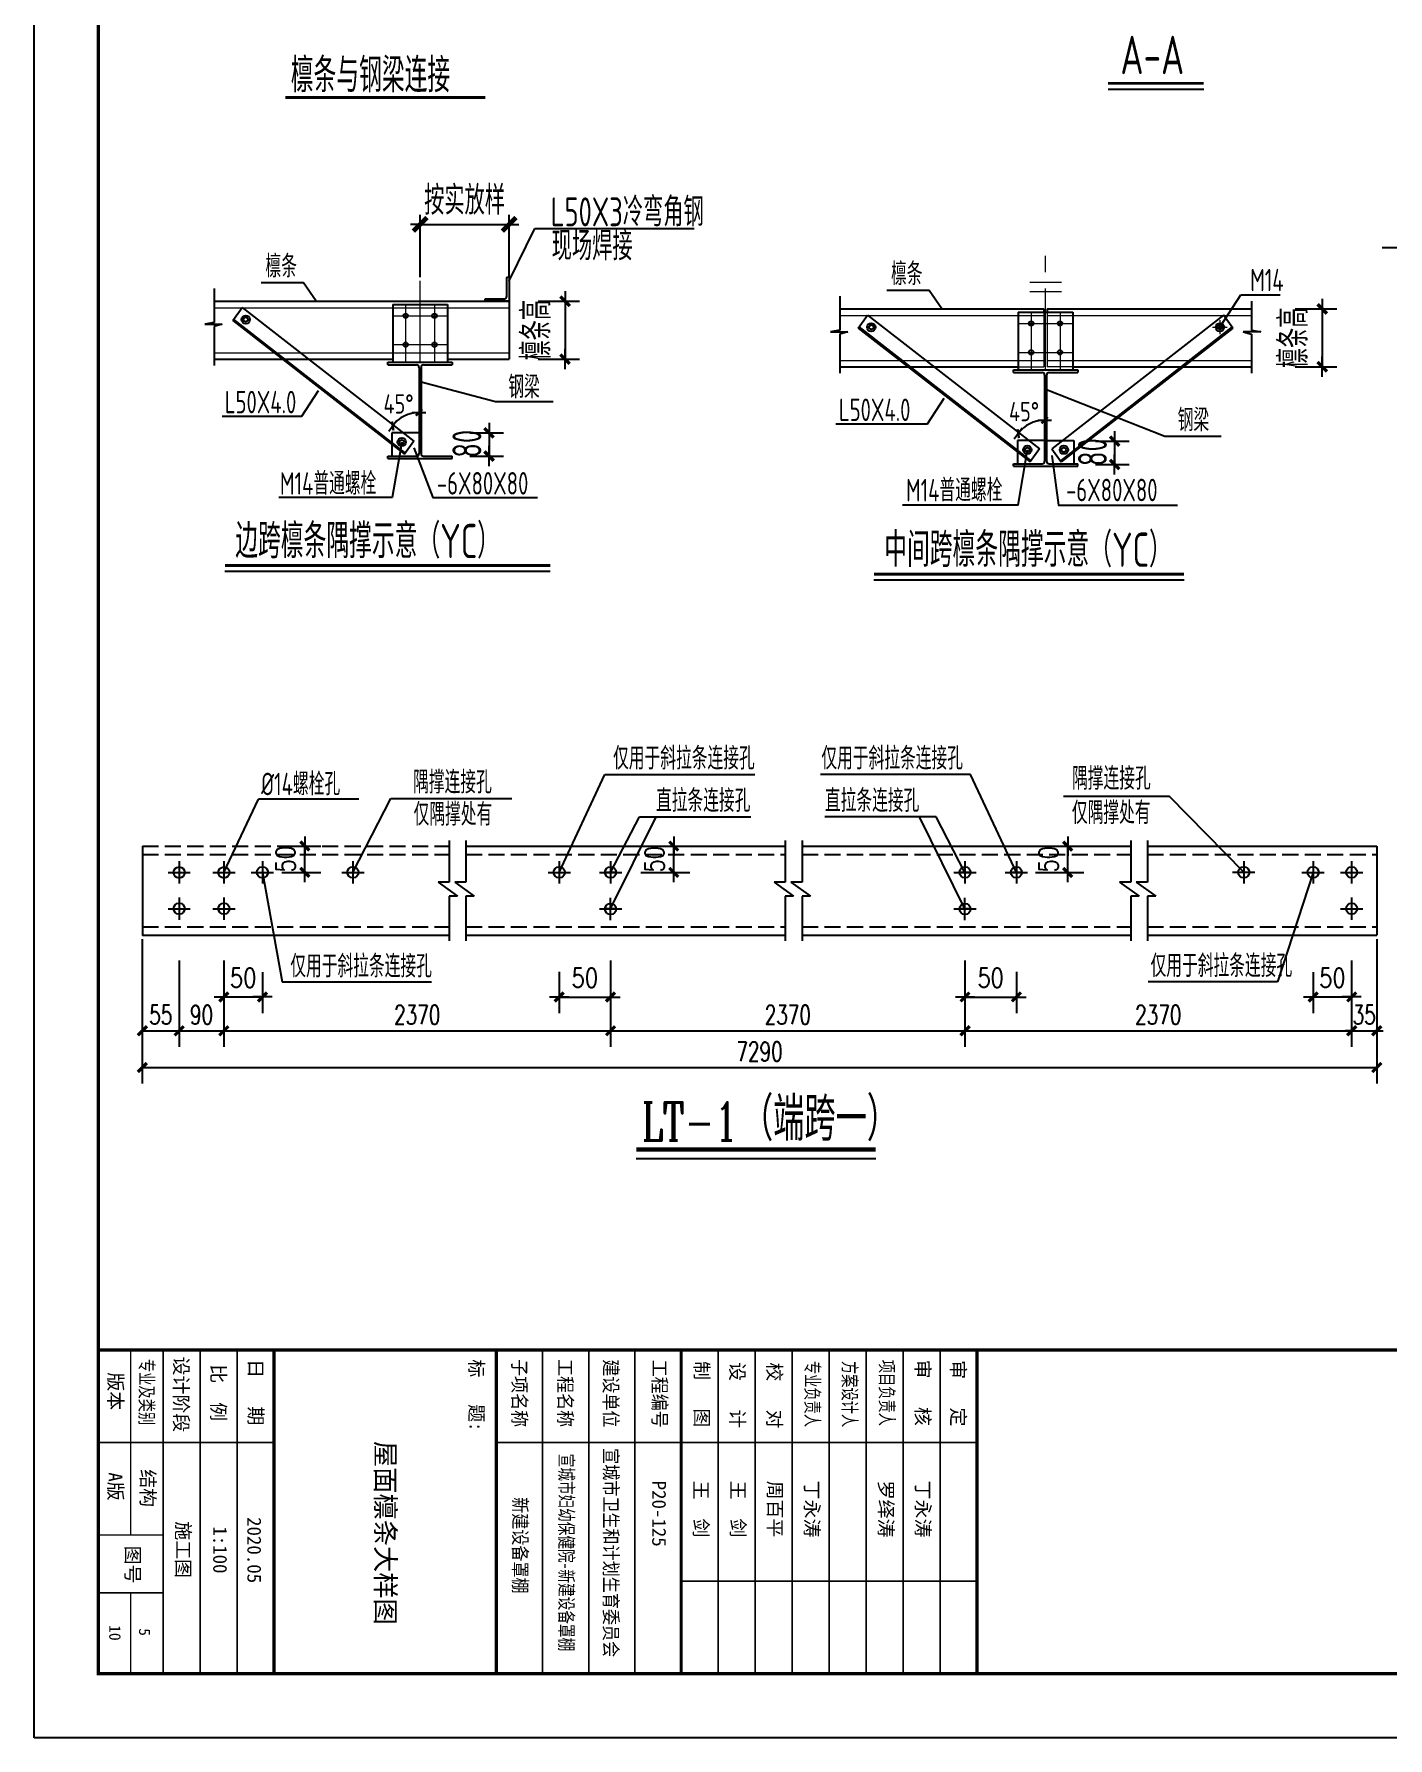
# Model space of a CAD drawing. Extents: x -321761 to 1215725, y 241863 to 438812.
# Drawn here: x 938725 to 959807, y 241863 to 268394 of the extents above; entities that cross this region are included whole.
import ezdxf
from ezdxf.enums import TextEntityAlignment as Align

# ---------------------------------------------------------------- set-up
doc = ezdxf.new("R2010")
doc.units = 0
doc.header["$LTSCALE"] = 1000
for name, pattern in [('CENTER', [2, 1.25, -0.25, 0.25, -0.25]), ('CENTERX2', [101.6, 63.5, -12.7, 12.7, -12.7]), ('DASH', [0.35, 0.25, -0.1]), ('DASHED2', [0.375, 0.25, -0.125])]:
    doc.linetypes.add(name, pattern=pattern)
doc.layers.get('0').update_dxf_attribs({"linetype": 'CONTINUOUS'})
doc.layers.get('Defpoints').update_dxf_attribs({"linetype": 'CONTINUOUS'})
for name, color, linetype in [('AXIS', 253, 'CENTER'), ('BORDER', 7, 'CONTINUOUS'), ('BZ_标准图框', 7, 'CONTINUOUS'), ('CENTER', 4, 'CENTER'), ('DIM_SYMB', 3, 'CONTINUOUS'), ('PUB_DIM', 3, 'CONTINUOUS'), ('PUB_TEXT', 7, 'CONTINUOUS'), ('THIN', 7, 'CONTINUOUS'), ('TK(图框线)', 45, 'CONTINUOUS'), ('一般文字', 6, 'CONTINUOUS'), ('型钢', 6, 'CONTINUOUS'), ('尺寸', 3, 'CONTINUOUS'), ('引出线', 3, 'CONTINUOUS'), ('标注文字', 3, 'CONTINUOUS')]:
    doc.layers.add(name, color=color, linetype=linetype)
doc.layers.add('轴线', color=1, linetype='CENTERX2', lineweight=13)
doc.styles.add('-宋体', font='')
doc.styles.add('_HZDX', font='atssdeng.shx', dxfattribs={"width": 0.8, "bigfont": 'atssdchn.shx'})
doc.styles.add('_TCH_AXIS', font='COMPLEX', dxfattribs={"bigfont": 'GBCBIG'})
doc.styles.add('_TCH_DIM_T3', font='SIMPLEX', dxfattribs={"width": 0.705882, "bigfont": 'GBCBIG'})
doc.styles.add('DIM_FONT', font='SIMPLEX.shx', dxfattribs={"width": 0.8})
doc.styles.add('HT', font='simhei.ttf')
doc.styles.add('TESSDREN', font='tssdeng.shx', dxfattribs={"width": 0.7, "height": 300, "bigfont": 'tssdchn.shx'})
doc.styles.add('TSSD_Dimension', font='Tssdeng.shx', dxfattribs={"width": 0.7, "bigfont": 'hztxt.shx'})
doc.styles.add('TSSD_Norm', font='Tssdeng.shx', dxfattribs={"bigfont": 'hztxt.shx'})
doc.styles.add('TSSD_Rein', font='Tssdeng.shx', dxfattribs={"width": 0.7, "bigfont": 'hztxt.shx'})
doc.styles.add('TSSD_REIN_T3', font='Tssdeng.shx', dxfattribs={"width": 0.7, "bigfont": 'hztxt.shx'})
doc.styles.get('-宋体').set_extended_font_data('SimSun')
doc.dimstyles.new('_TCH_ARCH&&100', dxfattribs={"dimtxt": 297.5, "dimasz": 100, "dimexe": 250, "dimexo": 300, "dimgap": 100, "dimtad": 1, "dimdec": 0, "dimzin": 0, "dimdsep": 46, "dimtxsty": '_TCH_DIM_T3', "dimblk": 'ARCHTICK', "dimcen": 0.09, "dimclrt": 7, "dimazin": 2, "dimtfac": 1, "dimtdec": 0, "dimtix": 1, "dimtmove": 2, "dimatfit": 3, "dimfxl": 1, "dimtolj": 1, "dimtzin": 0, "dimarcsym": 0})
doc.dimstyles.new('DIMN', dxfattribs={"dimtxt": 300, "dimasz": 1, "dimexe": 250, "dimexo": 300, "dimgap": 150, "dimtad": 1, "dimdec": 0, "dimzin": 0, "dimdsep": 46, "dimtxsty": 'DIM_FONT', "dimblk": '_DIMX', "dimcen": 0.09, "dimclrt": 7, "dimadec": 0, "dimazin": 0, "dimtfac": 1, "dimtdec": 0, "dimtix": 1, "dimtmove": 2, "dimatfit": 3, "dimldrblk": '_DIMX', "dimfxl": 1, "dimtolj": 1, "dimtzin": 0, "dimarcsym": 0})
doc.dimstyles.new('DIMN150', dxfattribs={"dimscale": 1.5, "dimtxt": 300, "dimasz": 1, "dimexe": 250, "dimexo": 300, "dimgap": 150, "dimtad": 1, "dimdec": 0, "dimzin": 0, "dimdsep": 46, "dimtxsty": 'DIM_FONT', "dimblk": '_DIMX', "dimcen": 0.09, "dimclrt": 7, "dimadec": 0, "dimazin": 0, "dimtfac": 1, "dimtdec": 0, "dimtix": 1, "dimtmove": 2, "dimatfit": 3, "dimldrblk": '_DIMX', "dimfxl": 1, "dimtolj": 1, "dimtzin": 0, "dimarcsym": 0})
doc.dimstyles.new('TSSD_20_150', dxfattribs={"dimtxt": 450, "dimasz": 150, "dimexe": 150, "dimexo": 375, "dimgap": 150, "dimtad": 1, "dimdec": 0, "dimlfac": 0.133333, "dimzin": 0, "dimdsep": 46, "dimtxsty": 'TSSD_Dimension', "dimblk": 'ARCHTICK', "dimcen": 0, "dimdle": 150, "dimclrt": 7, "dimadec": 0, "dimazin": 0, "dimtfac": 1, "dimtdec": 0, "dimtix": 1, "dimtmove": 2, "dimatfit": 3, "dimfxl": 1, "dimtolj": 1, "dimtzin": 0, "dimarcsym": 0})

# ---------------------------------------------------------------- blocks, each defined once
blk = doc.blocks.new('23wca1')
at = {"layer": 'BZ_标准图框'}
for points, const_width in [([(-2126, -6072), (-2126, 33928)], 50.4), ([(-2126, 7612), (2914, 7612)], 50.4), ([(-686, 124), (-686, 7612)], 25.2), ([(1474, 3003), (1474, 7612)], 25.2), ([(-2126, 7036), (2914, 7036)], 25.2), ([(-2126, 6460), (2914, 6460)], 25.2), ([(-2126, 5884), (2914, 5884)], 25.2), ([(-2126, 5308), (2914, 5308)], 25.2), ([(-2126, 4732), (2914, 4732)], 25.2), ([(-2126, 4156), (2914, 4156)], 25.2), ([(-2126, 3580), (2914, 3580)], 25.2), ([(-2126, 3580), (2914, 3580)], 25.2), ([(-2126, 3004), (2914, 3004)], 50.4), ([(-2126, 2284), (2914, 2284)], 25.2), ([(-2126, 1564), (2914, 1564)], 25.2), ([(-2126, 844), (2914, 844)], 25.2), ([(-2126, 124), (2914, 124)], 50.4), ([(-2126, -3336), (2914, -3336)], 50.4), ([(-686, -5064), (-686, -3336)], 25.2), ([(-2126, -3912), (2914, -3912)], 25.2), ([(-2126, -4488), (2914, -4488)], 25.2), ([(-2126, -5064), (2914, -5064)], 25.2), ([(-2126, -5064), (2914, -5064)], 25.2), ([(-686, -6072), (-686, -5064)], 25.2), ([(754, -6072), (754, -5064)], 25.2), ([(1654, -6072), (1654, -5064)], 25.2), ([(-2126, -5568), (754, -5568)], 25.2), ([(1654, -5568), (2914, -5568)], 25.2)]:
    blk.add_lwpolyline(points, dxfattribs=dict(at, const_width=const_width))
at = {"layer": 'BZ_标准图框', "style": 'HT'}
for s, p in [('审   定', (-1967, 7210)), ('审   核', (-1976, 6659)), ('校   对', (-1934, 4349)), ('设   计', (-1938, 3771)), ('制   图', (-1954, 3218)), ('日   期', (-1984, -3728)), ('比  例', (-1903, -4311)), ('设计阶段', (-2024, -4889)), ('图号', (920, -5644)), ('版本 ', (-1778, -5911))]:
    blk.add_text(s, height=216, dxfattribs=at).set_placement(p)
for s, width, p in [('项目负责人', 0.7, (-1975, 6100)), ('方案设计人', 0.7, (-1956, 5522)), ('专业负责人', 0.7, (-1957, 4941)), ('工程编号', 0.9, (-1976, 2561)), ('建设单位', 0.9, (-1981, 1802)), ('工程名称', 0.9, (-1986, 1092)), ('子项名称', 0.9, (-1986, 379)), ('标   题:', 0.95, (-1981, -291)), ('专业及类别', 0.7, (-1987, -5426))]:
    blk.add_text(s, height=216, dxfattribs=dict(at, width=width)).set_placement(p)
at = {"layer": 'TK(图框线)', "style": 'HT'}
for s, p in [('丁永涛', (-92, 6661)), ('罗绎涛', (-92, 6085)), ('丁永涛', (-92, 4933)), ('周百平', (-92, 4357)), ('王  剑', (-92, 3781)), ('王  剑', (-92, 3205)), ('P20-125', (-92, 2553)), ('2020.05', (475, -3751)), ('1:100', (619, -4283)), ('施工图', (541, -4857)), ('A版', (-222, -5912))]:
    blk.add_text(s, height=216, dxfattribs=at).set_placement(p)
for s, width, p in [('宣城市卫生和计划生育委员会', 0.85, (-599, 1803)), ('宣城市妇幼保健院-新建设备罩棚', 0.72, (-512, 1110)), ('新建设备罩棚', 0.85, (165, 390))]:
    blk.add_text(s, height=216, dxfattribs=dict(at, width=width)).set_placement(p)
at = {"layer": 'TK(图框线)', "style": '-宋体'}
blk.add_text('10', height=180, dxfattribs=at).set_placement((2278, -5902), align=Align.CENTER)
blk = doc.blocks.new('_DIMX')
blk.add_line((-150, 0), (150, 0))
at = {"const_width": 50}
blk.add_lwpolyline([(-70, -70), (70, 70)], dxfattribs=at)
blk = doc.blocks.new('*D499')
at = {"layer": 'Defpoints', "color": 0}
for p in [(945061, 262185), (945061, 261823), (945810, 261823)]:
    blk.add_point(p, dxfattribs=at)
at = {"layer": 'PUB_DIM', "color": 0, "lineweight": -2}
for p, q in [((945511, 262185), (946035, 262185)), ((945810, 262186), (945810, 262187)), ((945810, 262185), (945810, 261823)), ((945511, 261823), (946035, 261823)), ((945810, 261821), (945810, 261820))]:
    blk.add_line(p, q, dxfattribs=at)
at = {"layer": 'PUB_DIM', "color": 0, "lineweight": -2, "xscale": 1.05, "yscale": 1.05, "zscale": 1.05}
for p, rotation in [((945810, 262185), 270), ((945810, 261823), 90)]:
    blk.add_blockref('_DIMX', p, dxfattribs=dict(at, rotation=rotation))
at = {"layer": 'PUB_DIM', "color": 7, "insert": (945465, 262015), "char_height": 450, "attachment_point": 5, "rotation": 90, "style": 'TSSD_Rein'}
blk.add_mtext('\\A1;80', dxfattribs=at)
blk = doc.blocks.new('*D500')
at = {"layer": 'Defpoints', "color": 0}
for p in [(946123, 264233), (946123, 263333), (946993, 263333)]:
    blk.add_point(p, dxfattribs=at)
at = {"layer": 'PUB_DIM', "color": 0, "lineweight": -2}
for p, q in [((946573, 264233), (947218, 264233)), ((946993, 264234), (946993, 264235)), ((946993, 264233), (946993, 263333)), ((946573, 263333), (947218, 263333)), ((946993, 263332), (946993, 263330))]:
    blk.add_line(p, q, dxfattribs=at)
at = {"layer": 'PUB_DIM', "color": 0, "lineweight": -2, "xscale": 1.05, "yscale": 1.05, "zscale": 1.05}
for p, rotation in [((946993, 264233), 270), ((946993, 263333), 90)]:
    blk.add_blockref('_DIMX', p, dxfattribs=dict(at, rotation=rotation))
at = {"layer": 'PUB_DIM', "color": 7, "insert": (946543, 263783), "char_height": 450, "attachment_point": 5, "rotation": 90, "style": 'TSSD_Rein'}
blk.add_mtext('\\A1;檩条高', dxfattribs=at)
blk = doc.blocks.new('*D502')
at = {"layer": 'Defpoints', "color": 0}
for p in [(954801, 262054), (954801, 261691), (955551, 261691)]:
    blk.add_point(p, dxfattribs=at)
at = {"layer": 'PUB_DIM', "color": 0, "lineweight": -2}
for p, q in [((955251, 262054), (955776, 262054)), ((955551, 262055), (955551, 262056)), ((955551, 262054), (955551, 261691)), ((955251, 261691), (955776, 261691)), ((955551, 261690), (955551, 261689))]:
    blk.add_line(p, q, dxfattribs=at)
at = {"layer": 'PUB_DIM', "color": 0, "lineweight": -2, "xscale": 1.05, "yscale": 1.05, "zscale": 1.05}
for p, rotation in [((955551, 262054), 270), ((955551, 261691), 90)]:
    blk.add_blockref('_DIMX', p, dxfattribs=dict(at, rotation=rotation))
at = {"layer": 'PUB_DIM', "color": 7, "insert": (955206, 261884), "char_height": 450, "attachment_point": 5, "rotation": 90, "style": 'TSSD_Rein'}
blk.add_mtext('\\A1;80', dxfattribs=at)
blk = doc.blocks.new('*D503')
at = {"layer": 'Defpoints', "color": 0}
for p in [(957914, 264114), (957914, 263214), (958784, 263214)]:
    blk.add_point(p, dxfattribs=at)
at = {"layer": 'PUB_DIM', "color": 0, "lineweight": -2}
for p, q in [((958364, 264114), (959009, 264114)), ((958784, 264115), (958784, 264116)), ((958784, 264114), (958784, 263214)), ((958364, 263214), (959009, 263214)), ((958784, 263213), (958784, 263212))]:
    blk.add_line(p, q, dxfattribs=at)
at = {"layer": 'PUB_DIM', "color": 0, "lineweight": -2, "xscale": 1.05, "yscale": 1.05, "zscale": 1.05}
for p, rotation in [((958784, 264114), 270), ((958784, 263214), 90)]:
    blk.add_blockref('_DIMX', p, dxfattribs=dict(at, rotation=rotation))
at = {"layer": 'PUB_DIM', "color": 7, "insert": (958334, 263664), "char_height": 450, "attachment_point": 5, "rotation": 90, "style": 'TSSD_Rein'}
blk.add_mtext('\\A1;檩条高', dxfattribs=at)
blk = doc.blocks.new('_ArchTick')
at = {"color": 0, "linetype": 'ByBlock', "const_width": 0.5}
blk.add_lwpolyline([(-0.71, -0.71), (0.71, 0.71)], dxfattribs=at)
blk = doc.blocks.new('*D507')
at = {"layer": 'AXIS', "color": 0, "linetype": 'ByBlock', "lineweight": -2}
for p, q in [((944736, 264608), (944736, 265581)), ((946123, 264608), (946123, 265581)), ((944736, 265431), (944586, 265431)), ((944736, 265431), (946123, 265431)), ((946123, 265431), (946273, 265431))]:
    blk.add_line(p, q, dxfattribs=at)
at = {"layer": 'Defpoints', "color": 0, "linetype": 'ByBlock'}
for p in [(946123, 265431), (944736, 264233), (946123, 264233)]:
    blk.add_point(p, dxfattribs=at)
at = {"layer": 'AXIS', "color": 0, "linetype": 'ByBlock', "lineweight": -2, "xscale": 150, "yscale": 150, "zscale": 150}
blk.add_blockref('_ArchTick', (944736, 265431), dxfattribs=at)
at = {"layer": 'AXIS', "color": 0, "linetype": 'ByBlock', "lineweight": -2, "xscale": 150, "yscale": 150, "zscale": 150, "rotation": 180}
blk.add_blockref('_ArchTick', (946123, 265431), dxfattribs=at)
at = {"layer": 'AXIS', "color": 7, "linetype": 'ByBlock', "insert": (945429, 265806), "char_height": 450, "attachment_point": 5, "style": 'TSSD_Dimension'}
blk.add_mtext('\\A1;按实放样', dxfattribs=at)
blk = doc.blocks.new('*D551')
at = {"layer": 'Defpoints', "color": 0}
for p in [(940411, 254601), (959633, 254601), (959633, 252302)]:
    blk.add_point(p, dxfattribs=at)
at = {"layer": 'PUB_DIM', "color": 0, "lineweight": -2}
for p, q in [((940411, 254301), (940411, 252052)), ((959633, 254301), (959633, 252052)), ((940411, 252302), (959633, 252302))]:
    blk.add_line(p, q, dxfattribs=at)
at = {"layer": 'PUB_DIM', "color": 0, "lineweight": -2, "xscale": 100, "yscale": 100, "zscale": 100, "rotation": 180}
blk.add_blockref('_ArchTick', (940411, 252302), dxfattribs=at)
at = {"layer": 'PUB_DIM', "color": 0, "lineweight": -2, "xscale": 100, "yscale": 100, "zscale": 100}
blk.add_blockref('_ArchTick', (959633, 252302), dxfattribs=at)
at = {"layer": 'PUB_DIM', "color": 7, "insert": (950022, 252551), "char_height": 297.5, "attachment_point": 5, "style": '_TCH_DIM_T3'}
blk.add_mtext('\\A1;7290', dxfattribs=at)
blk = doc.blocks.new('*D552')
at = {"layer": 'Defpoints', "color": 0}
for p in [(940411, 254269), (940985, 254269), (940985, 252874)]:
    blk.add_point(p, dxfattribs=at)
at = {"layer": 'PUB_DIM', "color": 0, "lineweight": -2}
for p, q in [((940411, 253969), (940411, 252624)), ((940985, 253969), (940985, 252624)), ((940411, 252874), (940985, 252874))]:
    blk.add_line(p, q, dxfattribs=at)
at = {"layer": 'PUB_DIM', "color": 0, "lineweight": -2, "xscale": 100, "yscale": 100, "zscale": 100, "rotation": 180}
blk.add_blockref('_ArchTick', (940411, 252874), dxfattribs=at)
at = {"layer": 'PUB_DIM', "color": 0, "lineweight": -2, "xscale": 100, "yscale": 100, "zscale": 100}
blk.add_blockref('_ArchTick', (940985, 252874), dxfattribs=at)
at = {"layer": 'PUB_DIM', "color": 7, "insert": (940698, 253123), "char_height": 297.5, "attachment_point": 5, "style": '_TCH_DIM_T3'}
blk.add_mtext('\\A1;55', dxfattribs=at)
blk = doc.blocks.new('*D553')
at = {"layer": 'Defpoints', "color": 0}
for p in [(940985, 254269), (941681, 254269), (941681, 252874)]:
    blk.add_point(p, dxfattribs=at)
at = {"layer": 'PUB_DIM', "color": 0, "lineweight": -2}
for p, q in [((940985, 253969), (940985, 252624)), ((941681, 253969), (941681, 252624)), ((940985, 252874), (941681, 252874))]:
    blk.add_line(p, q, dxfattribs=at)
at = {"layer": 'PUB_DIM', "color": 0, "lineweight": -2, "xscale": 100, "yscale": 100, "zscale": 100, "rotation": 180}
blk.add_blockref('_ArchTick', (940985, 252874), dxfattribs=at)
at = {"layer": 'PUB_DIM', "color": 0, "lineweight": -2, "xscale": 100, "yscale": 100, "zscale": 100}
blk.add_blockref('_ArchTick', (941681, 252874), dxfattribs=at)
at = {"layer": 'PUB_DIM', "color": 7, "insert": (941333, 253123), "char_height": 297.5, "attachment_point": 5, "style": '_TCH_DIM_T3'}
blk.add_mtext('\\A1;90', dxfattribs=at)
blk = doc.blocks.new('*D554')
at = {"layer": 'Defpoints', "color": 0}
for p in [(941681, 254269), (947702, 254269), (947702, 252874)]:
    blk.add_point(p, dxfattribs=at)
at = {"layer": 'PUB_DIM', "color": 0, "lineweight": -2}
for p, q in [((941681, 253969), (941681, 252624)), ((947702, 253969), (947702, 252624)), ((941681, 252874), (947702, 252874))]:
    blk.add_line(p, q, dxfattribs=at)
at = {"layer": 'PUB_DIM', "color": 0, "lineweight": -2, "xscale": 100, "yscale": 100, "zscale": 100, "rotation": 180}
blk.add_blockref('_ArchTick', (941681, 252874), dxfattribs=at)
at = {"layer": 'PUB_DIM', "color": 0, "lineweight": -2, "xscale": 100, "yscale": 100, "zscale": 100}
blk.add_blockref('_ArchTick', (947702, 252874), dxfattribs=at)
at = {"layer": 'PUB_DIM', "color": 7, "insert": (944692, 253123), "char_height": 297.5, "attachment_point": 5, "style": '_TCH_DIM_T3'}
blk.add_mtext('\\A1;2370', dxfattribs=at)
blk = doc.blocks.new('*D555')
at = {"layer": 'Defpoints', "color": 0}
for p in [(947702, 254269), (953221, 254269), (953221, 252874)]:
    blk.add_point(p, dxfattribs=at)
at = {"layer": 'PUB_DIM', "color": 0, "lineweight": -2}
for p, q in [((947702, 253969), (947702, 252624)), ((953221, 253969), (953221, 252624)), ((947702, 252874), (953221, 252874))]:
    blk.add_line(p, q, dxfattribs=at)
at = {"layer": 'PUB_DIM', "color": 0, "lineweight": -2, "xscale": 100, "yscale": 100, "zscale": 100, "rotation": 180}
blk.add_blockref('_ArchTick', (947702, 252874), dxfattribs=at)
at = {"layer": 'PUB_DIM', "color": 0, "lineweight": -2, "xscale": 100, "yscale": 100, "zscale": 100}
blk.add_blockref('_ArchTick', (953221, 252874), dxfattribs=at)
at = {"layer": 'PUB_DIM', "color": 7, "insert": (950462, 253123), "char_height": 297.5, "attachment_point": 5, "style": '_TCH_DIM_T3'}
blk.add_mtext('\\A1;2370', dxfattribs=at)
blk = doc.blocks.new('*D556')
at = {"layer": 'Defpoints', "color": 0}
for p in [(953221, 254269), (959242, 254269), (959242, 252874)]:
    blk.add_point(p, dxfattribs=at)
at = {"layer": 'PUB_DIM', "color": 0, "lineweight": -2}
for p, q in [((953221, 253969), (953221, 252624)), ((959242, 253969), (959242, 252624)), ((953221, 252874), (959242, 252874))]:
    blk.add_line(p, q, dxfattribs=at)
at = {"layer": 'PUB_DIM', "color": 0, "lineweight": -2, "xscale": 100, "yscale": 100, "zscale": 100, "rotation": 180}
blk.add_blockref('_ArchTick', (953221, 252874), dxfattribs=at)
at = {"layer": 'PUB_DIM', "color": 0, "lineweight": -2, "xscale": 100, "yscale": 100, "zscale": 100}
blk.add_blockref('_ArchTick', (959242, 252874), dxfattribs=at)
at = {"layer": 'PUB_DIM', "color": 7, "insert": (956231, 253123), "char_height": 297.5, "attachment_point": 5, "style": '_TCH_DIM_T3'}
blk.add_mtext('\\A1;2370', dxfattribs=at)
blk = doc.blocks.new('*D557')
at = {"layer": 'Defpoints', "color": 0}
for p in [(959242, 254269), (959633, 254269), (959633, 252874)]:
    blk.add_point(p, dxfattribs=at)
at = {"layer": 'PUB_DIM', "color": 0, "lineweight": -2}
for p, q in [((959242, 253969), (959242, 252624)), ((959633, 253969), (959633, 252624)), ((959242, 252874), (959142, 252874)), ((959242, 252874), (959633, 252874)), ((959633, 252874), (959733, 252874))]:
    blk.add_line(p, q, dxfattribs=at)
at = {"layer": 'PUB_DIM', "color": 0, "lineweight": -2, "xscale": 100, "yscale": 100, "zscale": 100}
blk.add_blockref('_ArchTick', (959242, 252874), dxfattribs=at)
at = {"layer": 'PUB_DIM', "color": 0, "lineweight": -2, "xscale": 100, "yscale": 100, "zscale": 100, "rotation": 180}
blk.add_blockref('_ArchTick', (959633, 252874), dxfattribs=at)
at = {"layer": 'PUB_DIM', "color": 7, "insert": (959437, 253123), "char_height": 297.5, "attachment_point": 5, "style": '_TCH_DIM_T3'}
blk.add_mtext('\\A1;35', dxfattribs=at)
blk = doc.blocks.new('*D558')
at = {"layer": 'Defpoints', "color": 0}
for p in [(954021, 255749), (954820, 255749), (954021, 255339)]:
    blk.add_point(p, dxfattribs=at)
at = {"layer": 'PUB_DIM', "color": 0, "lineweight": -2}
for p, q in [((954321, 255749), (955070, 255749)), ((954820, 255750), (954820, 255751)), ((954820, 255339), (954820, 255749)), ((954321, 255339), (955070, 255339)), ((954820, 255338), (954820, 255337))]:
    blk.add_line(p, q, dxfattribs=at)
for p, rotation in [((954820, 255749), 270), ((954820, 255339), 90)]:
    blk.add_blockref('_DIMX', p, dxfattribs=dict(at, rotation=rotation))
at = {"layer": 'PUB_DIM', "color": 7, "insert": (954520, 255544), "char_height": 300, "attachment_point": 5, "rotation": 90, "style": 'DIM_FONT'}
blk.add_mtext('\\A1;50', dxfattribs=at)
blk = doc.blocks.new('*D559')
at = {"layer": 'Defpoints', "color": 0}
for p in [(947876, 255749), (948686, 255749), (947876, 255339)]:
    blk.add_point(p, dxfattribs=at)
at = {"layer": 'PUB_DIM', "color": 0, "lineweight": -2}
for p, q in [((948176, 255749), (948936, 255749)), ((948686, 255750), (948686, 255751)), ((948686, 255339), (948686, 255749)), ((948176, 255339), (948936, 255339)), ((948686, 255338), (948686, 255337))]:
    blk.add_line(p, q, dxfattribs=at)
for p, rotation in [((948686, 255749), 270), ((948686, 255339), 90)]:
    blk.add_blockref('_DIMX', p, dxfattribs=dict(at, rotation=rotation))
at = {"layer": 'PUB_DIM', "color": 7, "insert": (948386, 255544), "char_height": 300, "attachment_point": 5, "rotation": 90, "style": 'DIM_FONT'}
blk.add_mtext('\\A1;50', dxfattribs=at)
blk = doc.blocks.new('*D560')
at = {"layer": 'Defpoints', "color": 0}
for p in [(942281, 255751), (942942, 255751), (942281, 255340)]:
    blk.add_point(p, dxfattribs=at)
at = {"layer": 'PUB_DIM', "color": 0, "lineweight": -2}
for p, q in [((942581, 255751), (943192, 255751)), ((942942, 255752), (942942, 255753)), ((942942, 255340), (942942, 255751)), ((942581, 255340), (943192, 255340)), ((942942, 255339), (942942, 255338))]:
    blk.add_line(p, q, dxfattribs=at)
for p, rotation in [((942942, 255751), 270), ((942942, 255340), 90)]:
    blk.add_blockref('_DIMX', p, dxfattribs=dict(at, rotation=rotation))
at = {"layer": 'PUB_DIM', "color": 7, "insert": (942642, 255546), "char_height": 300, "attachment_point": 5, "rotation": 90, "style": 'DIM_FONT'}
blk.add_mtext('\\A1;50', dxfattribs=at)
blk = doc.blocks.new('*D561')
at = {"layer": 'Defpoints', "color": 0}
for p in [(941681, 254089), (942281, 254089), (942281, 253400)]:
    blk.add_point(p, dxfattribs=at)
at = {"layer": 'PUB_DIM', "color": 0, "lineweight": -2}
for p, q in [((941681, 253789), (941681, 253150)), ((942281, 253789), (942281, 253150)), ((941680, 253400), (941679, 253400)), ((941681, 253400), (942281, 253400)), ((942282, 253400), (942283, 253400))]:
    blk.add_line(p, q, dxfattribs=at)
blk.add_blockref('_DIMX', (941681, 253400), dxfattribs=at)
at = {"layer": 'PUB_DIM', "color": 0, "lineweight": -2, "rotation": 180}
blk.add_blockref('_DIMX', (942281, 253400), dxfattribs=at)
at = {"layer": 'PUB_DIM', "color": 7, "insert": (941981, 253700), "char_height": 300, "attachment_point": 5, "style": 'DIM_FONT'}
blk.add_mtext('\\A1;50', dxfattribs=at)
blk = doc.blocks.new('*D562')
at = {"layer": 'Defpoints', "color": 0}
for p in [(958642, 254089), (959242, 254089), (959242, 253400)]:
    blk.add_point(p, dxfattribs=at)
at = {"layer": 'PUB_DIM', "color": 0, "lineweight": -2}
for p, q in [((958642, 253789), (958642, 253150)), ((959242, 253789), (959242, 253150)), ((958641, 253400), (958640, 253400)), ((958642, 253400), (959242, 253400)), ((959243, 253400), (959244, 253400))]:
    blk.add_line(p, q, dxfattribs=at)
blk.add_blockref('_DIMX', (958642, 253400), dxfattribs=at)
at = {"layer": 'PUB_DIM', "color": 0, "lineweight": -2, "rotation": 180}
blk.add_blockref('_DIMX', (959242, 253400), dxfattribs=at)
at = {"layer": 'PUB_DIM', "color": 7, "insert": (958942, 253700), "char_height": 300, "attachment_point": 5, "style": 'DIM_FONT'}
blk.add_mtext('\\A1;50', dxfattribs=at)

msp = doc.modelspace()

# ---------------------------------------------------------------- linework, layer by layer
for p, q in [((941529.6, 264429.7), (941529.6, 263903.4)), ((951270.1, 264310.3), (951270.1, 263784)), ((941529.6, 264232.6), (946122.9, 264232.6)), ((941818.3, 263935.8), (941964.5, 264138.7)), ((941964.5, 264138.7), (944640.2, 262054.5)), ((944310.5, 264182.6), (945160.5, 264182.6)), ((944310.5, 264182.6), (944310.5, 263282.6)), ((945160.5, 264182.6), (945160.5, 263282.6)), ((951270.1, 264113.2), (954451, 264113.2)), ((951558.8, 263816.4), (951704.9, 264019.3)), ((951704.9, 264019.3), (954380.6, 261935.2)), ((954051, 264063.2), (954901, 264063.2)), ((954051, 264063.2), (954051, 263163.2)), ((954451, 264113.2), (954451, 264063.2)), ((954501, 264113.2), (954501, 264063.2)), ((954501, 264113.2), (957681.9, 264113.2)), ((957247, 264019.3), (954571.3, 261935.2)), ((954901, 264063.2), (954901, 263163.2)), ((957393.2, 263816.4), (957247, 264019.3)), ((957681.9, 264237.1), (957681.9, 263784)), ((941529.6, 263903.4), (941384.3, 263876.2)), ((941384.3, 263876.2), (941656.8, 263876.2)), ((941656.8, 263876.2), (941529.6, 263839.9)), ((941529.6, 263839.9), (941529.6, 263231.9)), ((941818.3, 263935.8), (944494, 261851.7)), ((941830, 263952), (944505.7, 261867.9)), ((951270.1, 263784), (951124.7, 263756.8)), ((951124.7, 263756.8), (951397.3, 263756.8)), ((951397.3, 263756.8), (951270.1, 263720.5)), ((951558.8, 263816.4), (954234.5, 261732.3)), ((951570.5, 263832.7), (954246.2, 261748.5)), ((957381.5, 263832.7), (954705.7, 261748.5)), ((957393.2, 263816.4), (954717.4, 261732.3)), ((957827.2, 263756.8), (957554.7, 263756.8)), ((957554.7, 263756.8), (957681.9, 263720.5)), ((957681.9, 263784), (957827.2, 263756.8)), ((951270.1, 263720.5), (951270.1, 263112.5)), ((957681.9, 263720.5), (957681.9, 263112.5)), ((941529.6, 263332.6), (944310.5, 263332.6)), ((944235.5, 263282.6), (945235.5, 263282.6)), ((944235.5, 263242.6), (944235.5, 263282.6)), ((944235.5, 263242.6), (944680.5, 263242.6)), ((944720.5, 263202.6), (944720.5, 261862.5)), ((944750.5, 263202.6), (944750.5, 261862.5)), ((944790.5, 263242.6), (945235.5, 263242.6)), ((945160.5, 263332.6), (946122.9, 263332.6)), ((945235.5, 263282.6), (945235.5, 263242.6)), ((951270.1, 263213.2), (954051, 263213.2)), ((954901, 263213.2), (957681.9, 263213.2)), ((953976, 263163.2), (954976, 263163.2)), ((953976, 263123.2), (953976, 263163.2)), ((953976, 263123.2), (954421, 263123.2)), ((954461, 263083.2), (954461, 261743.2)), ((954491, 263083.2), (954491, 261743.2)), ((954531, 263123.2), (954976, 263123.2)), ((954976, 263163.2), (954976, 263123.2)), ((944720.5, 262184.7), (944296.1, 262184.7)), ((944296.1, 262184.7), (944296.1, 261822.5)), ((944640.2, 262054.5), (944494, 261851.7)), ((954461, 262065.4), (954036.6, 262065.4)), ((954036.6, 262065.4), (954036.6, 261703.1)), ((954380.6, 261935.2), (954234.5, 261732.3)), ((954491, 262065.4), (954915.4, 262065.4)), ((954571.3, 261935.2), (954717.4, 261732.3)), ((954915.4, 262065.4), (954915.4, 261703.1)), ((944235.5, 261822.5), (944680.5, 261822.5)), ((944235.5, 261782.5), (944235.5, 261822.5)), ((944235.5, 261782.5), (945235.5, 261782.5)), ((944790.5, 261822.5), (945235.5, 261822.5)), ((945235.5, 261782.5), (945235.5, 261822.5)), ((953976, 261703.1), (954421, 261703.1)), ((953976, 261663.1), (953976, 261703.1)), ((953976, 261663.1), (954976, 261663.1)), ((954531, 261703.1), (954976, 261703.1)), ((954976, 261663.1), (954976, 261703.1)), ((945189.4, 255837.7), (945189.4, 255185.8)), ((945450.2, 255837.7), (945450.2, 255185.8)), ((950422.6, 255837.7), (950422.6, 255185.8)), ((950683.3, 255837.7), (950683.3, 255185.8)), ((955801.3, 255837.7), (955801.3, 255185.8)), ((956062.1, 255837.7), (956062.1, 255185.8)), ((940411.2, 255749.3), (940411.2, 254358.6)), ((940984.7, 255514.1), (940984.7, 255166.5)), ((941681.4, 255514.1), (941681.4, 255166.5)), ((942281.4, 255514.1), (942281.4, 255166.5)), ((943689.3, 255514.1, 220000), (943689.3, 255166.5, 220000)), ((945450.2, 255750.8), (950422.6, 255750.8)), ((946902.2, 255514.1), (946902.2, 255166.5)), ((947702.2, 255512.6), (947702.2, 255165)), ((950683.3, 255750.8), (955801.3, 255750.8)), ((953221, 255512.6), (953221, 255165)), ((954021.1, 255512.6), (954021.1, 255165)), ((956062.1, 255750.8), (959632.9, 255750.8)), ((957562.2, 255514.1, 220000), (957562.2, 255166.5, 220000)), ((958641.8, 255514.1), (958641.8, 255166.5)), ((959241.8, 255514.1), (959241.8, 255166.5)), ((959632.9, 255750.8), (959632.9, 254360.2)), ((940810.9, 255340.3), (941158.5, 255340.3)), ((940897.8, 255338.8), (941071.6, 255338.8)), ((940984.7, 255425.7), (940984.7, 255251.9)), ((941507.6, 255340.3), (941855.2, 255340.3)), ((941594.5, 255338.8), (941768.3, 255338.8)), ((941681.4, 255425.7), (941681.4, 255251.9)), ((942107.6, 255340.3), (942455.3, 255340.3)), ((943515.4, 255340.3, 220000), (943863.1, 255340.3, 220000)), ((946728.4, 255340.3), (947076, 255340.3)), ((947528.4, 255338.8), (947876, 255338.8)), ((947789.1, 255340.3), (947615.3, 255340.3)), ((947702.2, 255427.2), (947702.2, 255253.4)), ((953047.2, 255340.3), (953394.9, 255340.3)), ((953307.9, 255340.3), (953134.1, 255340.3)), ((953221, 255427.2), (953221, 255253.4)), ((953847.2, 255340.3), (954194.9, 255340.3)), ((954108, 255340.3), (953934.1, 255340.3)), ((954021, 255427.2), (954021, 255253.4)), ((957388.3, 255341.8, 220000), (957736, 255341.8, 220000)), ((957562.1, 255428.7, 220000), (957562.1, 255254.9, 220000)), ((958468, 255340.3), (958815.7, 255340.3)), ((959068, 255340.3), (959415.7, 255340.3)), ((945015.6, 255185.8), (945319.8, 254968.5)), ((945189.4, 255185.8), (945015.6, 255185.8)), ((945319.8, 254968.5), (945189.4, 254968.5)), ((945189.4, 254968.5), (945189.4, 254273.2)), ((945276.3, 255185.8), (945580.5, 254968.5)), ((945450.2, 255185.8), (945276.3, 255185.8)), ((945580.5, 254968.5), (945450.2, 254968.5)), ((945450.2, 254968.5), (945450.2, 254273.2)), ((950248.8, 255185.8), (950553, 254968.5)), ((950422.6, 255185.8), (950248.8, 255185.8)), ((950553, 254968.5), (950422.6, 254968.5)), ((950422.6, 254968.5), (950422.6, 254273.2)), ((950509.5, 255185.8), (950813.7, 254968.5)), ((950683.3, 255185.8), (950509.5, 255185.8)), ((950813.7, 254968.5), (950683.3, 254968.5)), ((950683.3, 254968.5), (950683.3, 254273.2)), ((955627.5, 255185.8), (955931.7, 254968.5)), ((955801.3, 255185.8), (955627.5, 255185.8)), ((955931.7, 254968.5), (955801.3, 254968.5)), ((955801.3, 254968.5), (955801.3, 254273.2)), ((955888.2, 255185.8), (956192.4, 254968.5)), ((956062.1, 255185.8), (955888.2, 255185.8)), ((956192.4, 254968.5), (956062.1, 254968.5)), ((956062.1, 254968.5), (956062.1, 254273.2)), ((940810.9, 254774.5), (941158.5, 254774.5)), ((940984.7, 254948.3), (940984.7, 254600.7)), ((941507.6, 254774.5), (941855.3, 254774.5)), ((941681.4, 254948.3), (941681.4, 254600.7)), ((947528.4, 254772.1), (947876, 254772.1)), ((947789.1, 254770.6), (947615.3, 254770.6)), ((947702.2, 254598.3), (947702.2, 254946)), ((947702.2, 254683.7), (947702.2, 254857.5)), ((953047.2, 254770.6), (953394.9, 254770.6)), ((953307.9, 254770.6), (953134.1, 254770.6)), ((953221, 254598.3), (953221, 254946)), ((953221, 254683.7), (953221, 254857.5)), ((959068, 254774.5), (959415.7, 254774.5)), ((959241.8, 254948.3), (959241.8, 254600.7)), ((940411.2, 254360.2), (945189.4, 254360.2)), ((945450.2, 254360.2), (950422.6, 254360.2)), ((950683.3, 254360.2), (955801.3, 254360.2)), ((956062.1, 254360.2), (959632.9, 254360.2))]:
    msp.add_line(p, q)
at = {"ltscale": 100}
msp.add_line((946122.9, 264232.6), (946122.9, 263332.6), dxfattribs=at)
at = {"linetype": 'DASH'}
for p, q in [((940411.2, 255750.8), (945189.4, 255750.8)), ((940411.2, 255620.4), (945189.4, 255620.4)), ((945450.2, 255620.4), (950422.6, 255620.4)), ((950683.3, 255620.4), (955801.3, 255620.4)), ((956062.1, 255620.4), (959632.9, 255620.4)), ((940411.2, 254490.5), (945189.4, 254490.5)), ((945450.2, 254490.5), (950422.6, 254490.5)), ((950683.3, 254490.5), (955801.3, 254490.5)), ((956062.1, 254490.5), (959632.9, 254490.5))]:
    msp.add_line(p, q, dxfattribs=at)
for centre, radius in [((942021.2, 263948.5), 64.9), ((944510.5, 264007.6), 35), ((944960.5, 264007.6), 35), ((942021.2, 263948.5), 35), ((951761.6, 263829.1), 64.9), ((951761.6, 263829.1), 35), ((954251, 263888.2), 35), ((954701, 263888.2), 35), ((957190.3, 263829.1), 64.9), ((957190.3, 263829.1), 35), ((944510.5, 263557.6), 35), ((944960.5, 263557.6), 35), ((954251, 263438.2), 35), ((954701, 263438.2), 35), ((944450.9, 262039.5), 64.9), ((944450.9, 262039.5), 35), ((954191.3, 261920.1), 64.9), ((954191.3, 261920.1), 35), ((954760.6, 261920.1), 64.9), ((954760.6, 261920.1), 35), ((940984.7, 255338.8, -220000), 86.9), ((941681.4, 255338.8, -220000), 86.9), ((942281.4, 255340.3, -220000), 86.9), ((943689.3, 255340.3), 86.9), ((946902.2, 255340.3, -220000), 86.9), ((947702.2, 255340.3, -220000), 86.9), ((953221, 255340.3, -220000), 86.9), ((954021, 255340.3, -220000), 86.9), ((957562.1, 255341.8), 86.9), ((958641.8, 255340.3, -220000), 86.9), ((959241.8, 255340.3, -220000), 86.9), ((940984.7, 254774.5, -220000), 86.9), ((941681.4, 254774.5, -220000), 86.9), ((947702.2, 254770.6, -220000), 86.9), ((953221, 254770.6, -220000), 86.9), ((959241.8, 254774.5, -220000), 86.9)]:
    msp.add_circle(centre, radius)
for centre, start, end in [((944680.5, 263202.6), 0, 90), ((944790.5, 263202.6), 90, 180), ((954421, 263083.2), 0, 90), ((954531, 263083.2), 90, 180), ((944680.5, 261862.5), 270, 0), ((944790.5, 261862.5), 180, 270), ((954421, 261743.2), 270, 0), ((954531, 261743.2), 180, 270)]:
    msp.add_arc(centre, 40, start, end)
at = {"layer": 'BORDER'}
msp.add_lwpolyline([(938725.4, 241862.6), (938725.4, 301262.6), (980725.4, 301262.6), (980725.4, 241862.6)], close=True, dxfattribs=at)
at = {"layer": 'BORDER', "const_width": 50}
msp.add_lwpolyline([(939725.4, 242862.6), (939725.4, 298762.6), (979725.4, 298762.6), (979725.4, 242862.6)], close=True, dxfattribs=at)
at = {"layer": 'CENTER'}
for p, q in [((944750.5, 262532.5), (944720.5, 262532.5)), ((944735.5, 262593), (944735.5, 262411.9)), ((954491, 262413.2), (954461, 262413.2)), ((954476, 262473.6), (954476, 262292.5))]:
    msp.add_line(p, q, dxfattribs=at)
at = {"layer": 'DIM_SYMB', "const_width": 70, "elevation": 220000}
msp.add_lwpolyline([(948102.5, 251024.4), (951831.9, 251024.4)], dxfattribs=at)
at = {"layer": 'DIM_SYMB', "elevation": 220000}
msp.add_lwpolyline([(948102.5, 250884.4), (951831.9, 250884.4)], dxfattribs=at)
at = {"layer": 'PUB_TEXT'}
for centre in [(944720.5, 261996.9), (954461, 261877.6)]:
    msp.add_arc(centre, 505.3, 90.08099, 144.28283, dxfattribs=at)
at = {"layer": '一般文字', "color": 2}
for p, q in [((955448.2, 267538.2), (956937.8, 267538.2)), ((941696.1, 260031.4), (946763.9, 260031.4)), ((951802.6, 259895.6), (956632.8, 259895.6))]:
    msp.add_line(p, q, dxfattribs=at)
for points, const_width in [([(955445.3, 267626.5), (956937.7, 267626.5)], 45), ([(942638.6, 267406), (945751.8, 267406)], 45), ([(941696.1, 260120.4), (946763.9, 260120.4)], 48), ([(951802.6, 259984.6), (956632.8, 259984.6)], 48)]:
    msp.add_lwpolyline(points, dxfattribs=dict(at, const_width=const_width))
at = {"layer": '型钢'}
msp.add_lwpolyline([(946122.9, 264232.6), (945747.9, 264232.6), (945747.9, 264257.6, -0.4142136), (945760.4, 264270.1), (946044.1, 264270.1, 0.4142136), (946085.4, 264311.3), (946085.4, 264595.1, -0.4142136), (946097.9, 264607.6), (946122.9, 264607.6)], format="xyb", close=True, dxfattribs=at)
at = {"layer": '尺寸'}
for p, q in [((957190.3, 263829.1), (957515.6, 264332.6)), ((957515.6, 264332.6), (958129.9, 264332.6)), ((945908.5, 262669.9), (944750.5, 262976)), ((946807.4, 262669.9), (945908.5, 262669.9)), ((956332.3, 262129.7), (954491, 262856.6)), ((957209.6, 262129.7), (956332.3, 262129.7))]:
    msp.add_line(p, q, dxfattribs=at)
for points in [[(943120.1, 264232.6), (942922, 264521.4), (942263.3, 264521.4)], [(952860.5, 264113.2), (952662.5, 264402.1), (952003.7, 264402.1)], [(943150, 262839), (942892.1, 262436.7), (941652.3, 262436.7)], [(952890.4, 262719.7), (952632.6, 262317.3), (951210.4, 262317.3)], [(944450.9, 262039.5), (944300.9, 261177.2), (942535.2, 261177.2)], [(944637.8, 261949.2), (944936.8, 261175.7), (946564.6, 261175.7)], [(954191.3, 261920.1), (954041.4, 261057.8), (952247.2, 261057.8)], [(954570.9, 261829.8), (954677.3, 261056.3), (956529.1, 261056.3)]]:
    msp.add_lwpolyline(points, dxfattribs=at)
for points in [[(943149.8, 262839.1), (943150.1, 262839.7), (943150.1, 262839)], [(952890.3, 262719.7), (952890.6, 262720.4), (952890.5, 262719.6)]]:
    msp.add_solid(points, dxfattribs=at)
at = {"layer": '引出线'}
for p, q in [((946122.9, 264549.9), (946521.9, 265367.3)), ((946521.9, 265367.3), (949006.4, 265367.3))]:
    msp.add_line(p, q, dxfattribs=at)
at = {"layer": '标注文字'}
for p, q in [((959716.5, 265072.1), (961277.7, 265072.1)), ((946902.2, 255338.8), (947615.4, 256866.6, -220000)), ((947615.4, 256866.6, -220000), (949950.4, 256866.6, -220000)), ((953307.9, 256866.6, -220000), (950972.9, 256866.6, -220000)), ((954021.1, 255340.3), (953307.9, 256866.6, -220000)), ((941681.4, 255338.8), (942220.4, 256478.6)), ((943781.6, 256478.6), (942220.4, 256478.6)), ((943689.3, 255340.3, 220000), (944279.5, 256492.8)), ((944279.5, 256492.8), (946163.5, 256492.8)), ((956403.4, 256523.7), (954756.1, 256523.7)), ((957562.2, 255341.8, 220000), (956403.4, 256523.7)), ((947702.2, 255338.8), (948151.1, 256207.1, -220000)), ((947702.2, 254770.6), (948409.9, 256207.1, -220000)), ((948151.1, 256207.1, -220000), (949885.3, 256207.1, -220000)), ((952772.1, 256207.1, -220000), (951037.9, 256207.1, -220000)), ((953221, 254770.6), (952513.3, 256207.1, -220000)), ((953221.1, 255340.3), (952772.1, 256207.1, -220000)), ((942281.4, 255340.3), (942589.3, 253633.9, 220000)), ((958641.8, 255340.3), (958089.7, 253633.9)), ((942589.3, 253633.9, 220000), (944914.6, 253633.9, 220000)), ((958089.7, 253633.9), (956072.3, 253633.9))]:
    msp.add_line(p, q, dxfattribs=at)
at = {"layer": '轴线', "ltscale": 0.02}
for p, q in [((954476, 263163.2), (954476, 264972.7)), ((944735.5, 263282.6), (944735.5, 264672.6)), ((944310.5, 264007.6), (945160.5, 264007.6)), ((944510.5, 264182.6), (944510.5, 263282.6)), ((944960.5, 264182.6), (944960.5, 263282.6)), ((954251, 264063.2), (954251, 263163.2)), ((954701, 264063.2), (954701, 263163.2)), ((954051, 263888.2), (954901, 263888.2)), ((957077.1, 263829.1), (957303.2, 263829.1)), ((944310.5, 263557.6), (945160.5, 263557.6)), ((954051, 263438.2), (954901, 263438.2))]:
    msp.add_line(p, q, dxfattribs=at)
at = {"layer": '轴线'}
for p, q in [((954228.2, 264531.5), (954723.7, 264531.5)), ((954228.2, 264383), (954723.7, 264383))]:
    msp.add_line(p, q, dxfattribs=at)
at = {"layer": '轴线', "linetype": 'DASHED2', "ltscale": 0.04}
for p, q in [((941529.6, 264132.6), (946122.9, 264132.6)), ((951270.1, 264013.2), (954451, 264013.2)), ((954501, 264013.2), (957681.9, 264013.2)), ((941529.6, 263432.6), (946122.9, 263432.6)), ((951270.1, 263313.2), (954451, 263313.2)), ((954501, 263313.2), (957681.9, 263313.2))]:
    msp.add_line(p, q, dxfattribs=at)
at = {"layer": '轴线', "linetype": 'DASHED2', "ltscale": 4}
for p, q in [((954451, 264063.2), (954451, 263213.2)), ((954501, 264063.2), (954501, 263213.2)), ((954051, 263213.2), (954451, 263213.2)), ((954901, 263213.2), (954501, 263213.2))]:
    msp.add_line(p, q, dxfattribs=at)
at = {"layer": '轴线', "ltscale": 50}
msp.add_line((957190.3, 263941), (957190.3, 263720.9), dxfattribs=at)

# ---------------------------------------------------------------- block references
at = {"rotation": 270}
msp.add_blockref('23wca1', (945797.7, 245776.6), dxfattribs=at)
at = {"layer": 'PUB_TEXT'}
for p, xscale, yscale, zscale, rotation in [((944309.8, 262291.4), 0.7143023804187079, 0.7143023799872026, 0.7143023802599067, 234.3233204485198), ((944720.5, 262502.3), 0.714302380850262, 0.7143023805692792, 0.7143023807948339, 0.04049390541469414), ((954461, 262382.9), 0.714302380850262, 0.7143023805692792, 0.7143023807948339, 0.04049390541469414), ((954050.3, 262172), 0.7143023804187079, 0.7143023799872026, 0.7143023802599067, 234.3233204485198)]:
    msp.add_blockref('_DIMX', p, dxfattribs=dict(at, xscale=xscale, yscale=yscale, zscale=zscale, rotation=rotation))

# ---------------------------------------------------------------- texts
at = {"style": 'TSSD_REIN_T3', "width": 0.7}
for s, p in [('檩条', (942328.7, 264603.4)), ('檩条', (952069.1, 264484.1)), ('M14', (957661.9, 264389)), ('钢梁', (946110.1, 262723.8)), ('L50X4.0', (941694.6, 262488.5)), ('L50X4.0', (951257.3, 262368.3)), ('钢梁', (956533.8, 262207.3)), ('M14普通螺栓', (942553.7, 261221)), ('-6X80X80', (944998.5, 261223.5)), ('M14普通螺栓', (952302.7, 261115.9)), ('-6X80X80', (954795.9, 261119.3))]:
    msp.add_text(s, height=350, dxfattribs=at).set_placement(p)
at = {"layer": 'DIM_SYMB', "color": 7, "style": '_TCH_AXIS'}
msp.add_text('（端跨一）', height=675.18, dxfattribs=at).set_placement((949748, 251164.4, 220000))
at = {"layer": 'DIM_SYMB', "color": 7, "style": '_TCH_AXIS', "width": 0.705882}
msp.add_text('LT-1', height=595, dxfattribs=at).set_placement((948188, 251164.4, 220000))
at = {"layer": 'PUB_TEXT', "style": 'TSSD_Dimension', "width": 0.7}
for s, p in [('仅用于斜拉条连接孔', (947741.3, 256941.5, -440000)), ('仅用于斜拉条连接孔', (950984.6, 256941.5, -440000)), ('%%C14螺栓孔', (942261, 256541.4, -220000)), ('隅撑连接孔', (944627.9, 256568.8, -220000)), ('隅撑连接孔', (954887.6, 256627.2, -220000)), ('直拉条连接孔', (948409.4, 256282, -440000)), ('直拉条连接孔', (951040, 256282, -440000)), ('仅隅撑处有', (944634.7, 256068.7, -220000)), ('仅隅撑处有', (954885.7, 256093.5, -220000)), ('仅用于斜拉条连接孔', (942715.1, 253704.2)), ('仅用于斜拉条连接孔', (956110.5, 253710.8, -220000))]:
    msp.add_text(s, height=350, dxfattribs=at).set_placement(p)
at = {"layer": 'PUB_TEXT', "char_height": 300, "attachment_point": 5, "style": '_HZDX'}
for insert in [(944401, 262634.6), (954141.4, 262515.3)]:
    msp.add_mtext('\\A1;45%%D', dxfattribs=dict(at, insert=insert))
at = {"layer": 'THIN', "style": 'TSSD_Norm', "width": 0.7}
for s, p in [('L50X3冷弯角钢', (946769.4, 265400.9)), ('现场焊接', (946785, 264870.8))]:
    msp.add_text(s, height=450, dxfattribs=at).set_placement(p)
at = {"layer": 'TK(图框线)', "style": 'HT'}
for s, height, p in [('屋面檩条大样图', 300, (944047.5, 246487.5)), ('结构', 216, (940389.9, 246046.2))]:
    msp.add_text(s, height=height, rotation=270, dxfattribs=at).set_placement(p)
at = {"layer": 'TK(图框线)', "style": '-宋体'}
msp.add_text('5', height=172.8, rotation=270, dxfattribs=at).set_placement((940360.6, 243510.9), align=Align.CENTER)
at = {"layer": '一般文字', "color": 6, "style": 'TESSDREN', "width": 0.7}
for s, height, p in [('A-A', 600, (955640.9, 267769.6)), ('檩条与钢梁连接', 533.33, (942722.5, 267486.7)), ('边跨檩条隅撑示意（YC）', 533.333, (941857.7, 260233.5)), ('中间跨檩条隅撑示意（YC）', 533.333, (951964.1, 260097.7))]:
    msp.add_text(s, height=height, dxfattribs=at).set_placement(p)

# ---------------------------------------------------------------- dimensions: what is measured, and where the dimension line sits
at = {"layer": 'AXIS', "linetype": 'ByBlock'}
dim = msp.add_linear_dim(base=(946122.9, 265430.7), p1=(944735.5, 264232.6), p2=(946122.9, 264232.6), text='按实放样', dimstyle='TSSD_20_150', dxfattribs=at)
dim.commit()
dim.dimension.update_dxf_attribs({"geometry": '*D507', "text_midpoint": (945429.2, 265805.7)})
at = {"layer": 'PUB_DIM'}
for p1, p2, picture, middle in [((946122.9, 264232.6), (946122.9, 263332.6), '*D500', (946542.8, 263782.6)), ((957914.4, 264113.9), (957914.4, 263213.9), '*D503', (958334.3, 263663.9))]:
    dim = msp.add_aligned_dim(p1=p1, p2=p2, distance=869.9, text='檩条高', dimstyle='DIMN150', override={"dimasz": 0.7, "dimexe": 150, "dimtxsty": 'TSSD_Rein'}, dxfattribs=at)
    dim.commit()
    dim.dimension.update_dxf_attribs({"geometry": picture, "text_midpoint": middle})
for base, p1, p2, picture, middle in [((945810.2, 261822.5), (945060.9, 262184.7), (945060.9, 261822.5), '*D499', (945465.2, 262015.4)), ((955550.7, 261691.3), (954801.4, 262053.6), (954801.4, 261691.3), '*D502', (955205.7, 261884.2))]:
    dim = msp.add_linear_dim(base=base, p1=p1, p2=p2, angle=270, text='80', dimstyle='DIMN150', override={"dimasz": 0.7, "dimexe": 150, "dimtxsty": 'TSSD_Rein'}, dxfattribs=at)
    dim.commit()
    dim.dimension.update_dxf_attribs({"geometry": picture, "text_midpoint": middle, "dimtype": 161})
for p1, p2, distance, text, dimstyle, picture, middle in [((942281.4, 255340.3, 220000), (942281.4, 255750.8, 220000), -661, '50', 'DIMN', '*D560', (942642.4, 255545.5, 220000)), ((947876, 255338.8, 220000), (947876, 255749.3, 220000), -810.4, '50', 'DIMN', '*D559', (948386.4, 255544, 220000)), ((954021.1, 255338.8, 220000), (954021.1, 255749.3, 220000), -798.6, '50', 'DIMN', '*D558', (954519.7, 255544, 220000)), ((940411.2, 254600.7, 220000), (959632.9, 254600.7, 220000), -2298.5, '7290', '_TCH_ARCH&&100', '*D551', (950022.1, 252550.9, 220000)), ((940411.2, 254269.5, 220000), (940984.7, 254269.5, 220000), -1395.6, '55', '_TCH_ARCH&&100', '*D552', (940698, 253122.6, 220000)), ((940984.7, 254269.5, 220000), (941681.4, 254269.5, 220000), -1395.6, '90', '_TCH_ARCH&&100', '*D553', (941333.1, 253122.6, 220000)), ((941681.4, 254269.5, 220000), (947702.2, 254269.5, 220000), -1395.6, '2370', '_TCH_ARCH&&100', '*D554', (944691.8, 253122.6, 220000)), ((947702.2, 254269.5, 220000), (953221, 254269.5, 220000), -1395.6, '2370', '_TCH_ARCH&&100', '*D555', (950461.6, 253122.6, 220000)), ((953221, 254269.5, 220000), (959241.8, 254269.5, 220000), -1395.6, '2370', '_TCH_ARCH&&100', '*D556', (956231.4, 253122.6, 220000)), ((959241.8, 254269.5, 220000), (959632.9, 254269.5, 220000), -1395.6, '35', '_TCH_ARCH&&100', '*D557', (959437.4, 253122.6, 220000)), ((941681.4, 254089.5, 220000), (942281.4, 254089.5, 220000), -689.7, '50', 'DIMN', '*D561', (941981.4, 253699.8, 220000)), ((958641.8, 254089.5, 220000), (959241.8, 254089.5, 220000), -689.7, '50', 'DIMN', '*D562', (958941.8, 253699.8, 220000))]:
    dim = msp.add_aligned_dim(p1=p1, p2=p2, distance=distance, text=text, dimstyle=dimstyle, dxfattribs=at)
    dim.commit()
    dim.dimension.update_dxf_attribs({"geometry": picture, "text_midpoint": middle})
for p1, p2 in [((946902.2, 254089.5, 220000), (947702.2, 254089.5, 220000)), ((953221, 254089.5, 220000), (954021.1, 254089.5, 220000))]:
    msp.add_aligned_dim(p1=p1, p2=p2, distance=-689.7, text='50', dimstyle='DIMN', dxfattribs=at).render()

doc.saveas('drawing.dxf')
